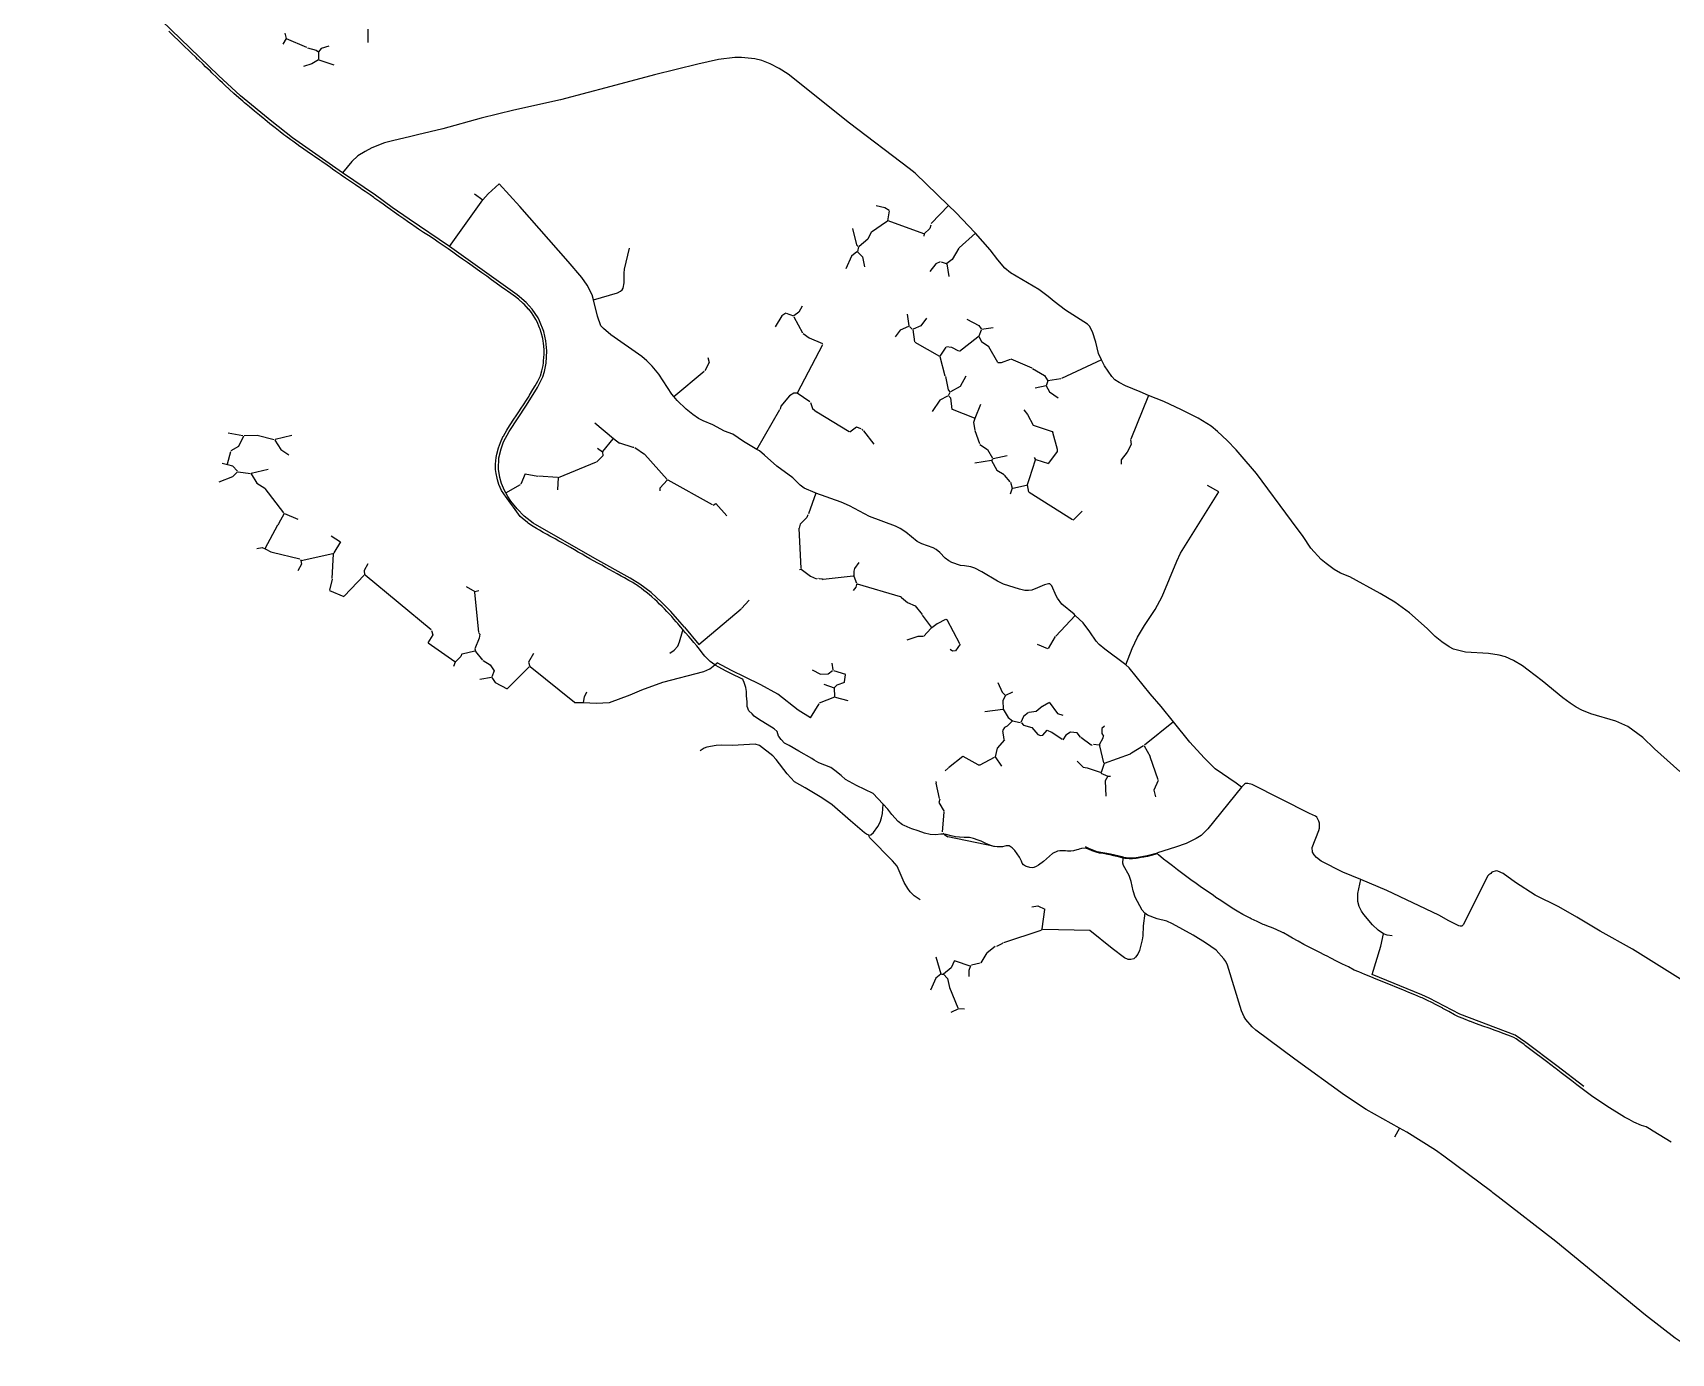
# Model space of a CAD drawing. Header units: metres. Extents: x 432891 to 477890, y 2556094 to 2581523.
# Drawn here: x 472401 to 475393, y 2570862 to 2573273 of the extents above; entities that cross this region are included whole.
import ezdxf

# ---------------------------------------------------------------- set-up
doc = ezdxf.new("R2010")
doc.units = ezdxf.units.M
doc.layers.add('W10_MAIN_PIPE', color=1, linetype='Continuous')
doc.layers.add('W10_PIPE_DN200', color=8, linetype='Continuous')

msp = doc.modelspace()

# ---------------------------------------------------------------- linework, layer by layer
at = {"layer": 'W10_MAIN_PIPE'}
for points in [[(472677, 2573249.6), (472670.4, 2573255.9), (472667.5, 2573258.8), (472658.8, 2573267.1), (472655.9, 2573269.9), (472649.7, 2573275.9)], [(472948.5, 2573024.1), (472944.6, 2573026.9), (472938.6, 2573031.2), (472928.7, 2573038), (472925.4, 2573040.3), (472915.5, 2573047.1), (472912.1, 2573049.4), (472902.3, 2573056.3), (472896.1, 2573060.6), (472886.3, 2573067.5), (472885.7, 2573067.9), (472876, 2573075), (472872.6, 2573077.4), (472863, 2573084.5), (472859.6, 2573087), (472853.1, 2573092), (472843.6, 2573099.5), (472834.2, 2573107), (472824.9, 2573114.6), (472821.8, 2573117.2), (472815.1, 2573122.6), (472805.9, 2573130.3), (472796.9, 2573137.7), (472787.7, 2573145.4), (472784.6, 2573148.1), (472777.3, 2573154.4), (472768.4, 2573162.5), (472760.5, 2573169.7), (472751.9, 2573177.7), (472747.5, 2573181.9), (472742.9, 2573186.3), (472737, 2573191.8), (472728.4, 2573200.1), (472725.4, 2573203), (472716.7, 2573211.3), (472712, 2573215.9), (472703.3, 2573224.2), (472702.2, 2573225.3), (472699.3, 2573228.1), (472690.6, 2573236.5), (472685.4, 2573241.5), (472679.1, 2573247.6), (472677, 2573249.6)], [(474093.4, 2571804.2), (474086.3, 2571804.5), (474078.3, 2571806.4), (474068.8, 2571808.9), (474066.1, 2571809.2), (474062.1, 2571809.7), (474059.2, 2571809.3), (474050.2, 2571808.4), (474040, 2571808.8), (474029.2, 2571811.4), (474017.8, 2571815.5), (474006.5, 2571819.6), (474003.6, 2571820.7), (473992.5, 2571825.2), (473989.2, 2571826.5), (473981.4, 2571832.9), (473970, 2571845.8), (473962.8, 2571855.5), (473935.9, 2571883.7), (473905.2, 2571898.7), (473885.3, 2571909.5), (473877.5, 2571916.9), (473865.5, 2571926.1), (473858.3, 2571931.4), (473847.3, 2571935.9), (473836.3, 2571939.7), (473828, 2571944.5), (473823.6, 2571947.6), (473799.8, 2571961.1), (473782.6, 2571971.3), (473773.8, 2571976), (473767.5, 2571982.7), (473763.6, 2571987.7), (473763.1, 2571988.5), (473760.3, 2571997), (473755.2, 2572001.9), (473726.4, 2572019.5), (473718.6, 2572024.8), (473714.6, 2572029.2), (473708.8, 2572035), (473705.4, 2572042.8), (473705.4, 2572051.1), (473704.7, 2572062.2), (473704.5, 2572070.4), (473703.2, 2572077.5), (473700.4, 2572086.3), (473698.6, 2572090.7), (473697.9, 2572092.4), (473695.9, 2572093.3), (473688.7, 2572096.8), (473684.1, 2572099), (473674.5, 2572103.8), (473666.3, 2572108.1), (473660.5, 2572111.2), (473652.9, 2572115.3), (473648.5, 2572117.9), (473646.6, 2572119), (473638, 2572125.1), (473633.9, 2572128.9), (473628.5, 2572134.8), (473623.6, 2572140.7), (473618.5, 2572147.2), (473613.5, 2572153.4), (473608.5, 2572159.5), (473603.5, 2572165.5), (473599.4, 2572170.4), (473593.2, 2572177.5), (473588.9, 2572182.4), (473587.5, 2572184.1), (473584.6, 2572187.4), (473580.7, 2572191.9), (473578.8, 2572194.1), (473576.1, 2572197.3), (473572, 2572202.2), (473567.8, 2572207.1), (473562.6, 2572212.9), (473559.2, 2572216.5), (473554.8, 2572221), (473550.3, 2572225.5), (473545.8, 2572229.8), (473541.1, 2572234.3), (473536.9, 2572238.1), (473531.6, 2572242.9), (473526.8, 2572247.1), (473521.4, 2572251.6), (473517.1, 2572254.9), (473512, 2572258.7), (473506.8, 2572262.3), (473503.3, 2572264.7), (473501.1, 2572266.2), (473496.7, 2572269.1), (473489.8, 2572273), (473481.6, 2572277.5), (473475.6, 2572280.9), (473468.5, 2572284.9), (473461.4, 2572288.9), (473454.9, 2572292.6), (473447.2, 2572296.7), (473440, 2572300.6), (473432.8, 2572304.4), (473425.2, 2572308.6), (473418.4, 2572312.5), (473411.3, 2572316.6), (473404.2, 2572320.7), (473397.2, 2572324.9), (473390.2, 2572329), (473383.2, 2572333.1), (473373.6, 2572338.5), (473369.2, 2572341), (473362, 2572344.8), (473354.8, 2572348.7), (473345.6, 2572353.7), (473340.4, 2572356.7), (473333.2, 2572360.8), (473326.2, 2572364.9), (473320.9, 2572368), (473311.9, 2572373.4), (473306, 2572377.3), (473304.4, 2572378.7), (473295.1, 2572386.5), (473291.4, 2572390), (473279.1, 2572406.8), (473271.6, 2572416.3), (473266, 2572424.6), (473265.7, 2572425.1), (473257, 2572437.2), (473252.3, 2572448.4), (473249.7, 2572456.7), (473249, 2572459.6), (473247.2, 2572468.1), (473246.4, 2572475.6), (473246.2, 2572482.6), (473246.4, 2572485.3), (473247.3, 2572497.5), (473248.4, 2572503.7), (473251.4, 2572514.9), (473255, 2572524.8), (473255.2, 2572525.2), (473256.5, 2572528), (473260.3, 2572536.2), (473260.6, 2572536.7), (473266.6, 2572547.3), (473271.8, 2572555.6), (473273, 2572557.3), (473279.7, 2572567.3), (473284, 2572573.7), (473290, 2572582.6), (473292, 2572585.7), (473298.5, 2572595.7), (473301.6, 2572600.6), (473307.3, 2572609.8), (473308.3, 2572611.4), (473314.5, 2572621.6), (473318.5, 2572628.1), (473323.6, 2572637.2), (473328, 2572646.7), (473330.8, 2572655.6), (473332.9, 2572665.5), (473333.6, 2572670.5), (473333.9, 2572674.2), (473334.9, 2572686), (473334.9, 2572691.9), (473334.7, 2572694.5), (473333.8, 2572706.2), (473333.2, 2572709.7), (473332.3, 2572714.7), (473329.4, 2572726), (473327.4, 2572732.1), (473326.6, 2572734.2), (473322.1, 2572745.1), (473319.7, 2572749.8), (473318.1, 2572752.3), (473311.7, 2572762.1), (473309.2, 2572765.2), (473306.7, 2572768.3), (473306.3, 2572768.7), (473298.3, 2572777.3), (473296.8, 2572778.6), (473287.9, 2572786.5), (473282.6, 2572790.7), (473274, 2572797), (473268.1, 2572801.2), (473266.2, 2572802.6), (473256.4, 2572809.5), (473247.6, 2572815.9), (473238.8, 2572822.2), (473230.1, 2572828.5), (473221.4, 2572834.8), (473212.5, 2572841.1), (473203.7, 2572847.3), (473194.8, 2572853.6), (473186, 2572859.8), (473178.1, 2572865.4), (473168.3, 2572872.3), (473159.4, 2572878.5), (473150.6, 2572884.7), (473141.7, 2572890.8), (473136.6, 2572894.3), (473133.8, 2572896.2), (473123.8, 2572902.8), (473114.8, 2572908.7), (473105.7, 2572914.7), (473096.7, 2572920.7), (473095.4, 2572921.6), (473085.4, 2572928.3), (473078.6, 2572933.1), (473069.8, 2572939.4), (473060.9, 2572945.8), (473054.6, 2572950.3), (473052.2, 2572952.1), (473051, 2572953), (473041.2, 2572960), (473034.7, 2572964.7), (473025.8, 2572970.8), (473023.8, 2572972.2), (473017, 2572977), (473008, 2572983.1), (473001.7, 2572987.5), (473000.1, 2572988.6), (472990.2, 2572995.3), (472981.2, 2573001.5), (472972.3, 2573007.6), (472964, 2573013.2), (472963.4, 2573013.7), (472954.4, 2573019.8), (472948.5, 2573024.1)], [(474311, 2571781.6), (474307.5, 2571780.7), (474301.8, 2571779), (474296.5, 2571778.8), (474290.9, 2571778.8), (474286.9, 2571778.9), (474282.1, 2571779.2), (474276.6, 2571779.4), (474272.1, 2571778.6), (474263.4, 2571774.1), (474246.6, 2571759.8), (474237.9, 2571753), (474233.5, 2571750.4), (474228.9, 2571748.8), (474226, 2571748.1), (474221.9, 2571748.5), (474215.9, 2571750.3), (474213.8, 2571750.9), (474210.3, 2571753.4), (474207.8, 2571756.6), (474206.8, 2571760), (474203, 2571767.3), (474194.2, 2571779.9), (474189.6, 2571784.8), (474186, 2571787.3), (474184.6, 2571788), (474182.1, 2571788.3), (474178.8, 2571788), (474175.9, 2571787.7), (474172.2, 2571786.5), (474164.5, 2571786.4), (474162.2, 2571786.5), (474156.4, 2571787.3), (474148.5, 2571789.5), (474141.2, 2571792.5), (474133, 2571796.6), (474127.4, 2571798.7), (474118.7, 2571801.8), (474111.4, 2571803.4), (474101.7, 2571803.8), (474093.4, 2571804.2)], [(475393, 2571246.9), (475371, 2571260.5), (475360.2, 2571267.2), (475353.7, 2571271.6), (475347.1, 2571275), (475339.1, 2571277.7), (475325.1, 2571283.7), (475316.2, 2571288.5), (475307.8, 2571293), (475275.4, 2571313), (475247.4, 2571331.7), (475230.4, 2571344.7), (475230.4, 2571344.7), (475220.9, 2571352), (475211.3, 2571359.2), (475201.8, 2571366.5), (475192.2, 2571373.8), (475182.7, 2571381), (475180.9, 2571382.4), (475173.1, 2571388.3), (475165.4, 2571394.2), (475155.8, 2571401.5), (475146.3, 2571408.7), (475136.7, 2571416), (475127.1, 2571423.3), (475124.4, 2571425.3), (475114.7, 2571432.2), (475109.9, 2571435.6), (475105.7, 2571438.1), (475099.4, 2571440.9), (475088.2, 2571444.9), (475077, 2571449), (475071.6, 2571450.9), (475060.4, 2571455), (475049.1, 2571459.2), (475037.8, 2571463.3), (475026.5, 2571467.4), (475025.8, 2571467.7), (475014.6, 2571472.2), (475013.3, 2571472.7), (475004.9, 2571476.1), (475001.2, 2571477.8), (474997.4, 2571479.6), (474986.8, 2571485.5), (474976.3, 2571491.3), (474975.9, 2571491.5), (474965.3, 2571497), (474954.7, 2571502.5), (474949.1, 2571505.4), (474938.3, 2571510.4), (474935.9, 2571511.5), (474925.1, 2571516.1), (474914, 2571520.6), (474902.9, 2571525.1), (474891.8, 2571529.7), (474880.6, 2571534.2), (474869.5, 2571538.7), (474865.3, 2571540.4), (474854.2, 2571545), (474844.8, 2571548.9), (474833.7, 2571553.5), (474822.6, 2571558.1), (474814.4, 2571561.5), (474803.5, 2571567), (474792.8, 2571572.4), (474782.1, 2571577.8), (474771.4, 2571583.2), (474764.9, 2571586.5), (474760.7, 2571588.6), (474749.9, 2571594), (474739.2, 2571599.4), (474728.5, 2571604.8), (474722.4, 2571607.9), (474711.8, 2571613.9), (474701.4, 2571619.8), (474695.3, 2571623.2), (474684.9, 2571629.1), (474684.5, 2571629.4), (474680.7, 2571631.2), (474666.3, 2571637.7), (474661.4, 2571639.5), (474657.5, 2571641.1), (474650.3, 2571644), (474648.2, 2571644.9), (474637.2, 2571649.9), (474626.3, 2571655), (474624.2, 2571655.9), (474613.5, 2571661.5), (474610.8, 2571662.8), (474600.4, 2571668.9), (474594.4, 2571672.4), (474584.3, 2571679.1), (474577.7, 2571683.6), (474567.6, 2571690), (474561.7, 2571693.8), (474556.9, 2571698.1), (474547.9, 2571703.8), (474545.4, 2571705.5), (474535.6, 2571712.4), (474525.8, 2571719.4), (474516, 2571726.4), (474510.8, 2571730), (474501.2, 2571737.3), (474491.7, 2571744.5), (474482.1, 2571751.7), (474472.5, 2571759), (474465.8, 2571764.1), (474456.8, 2571772.1), (474454.8, 2571773.9), (474449.8, 2571772.5), (474443.2, 2571770.7), (474436.6, 2571769.1), (474429.9, 2571767.6), (474425.1, 2571766.7), (474419.6, 2571765.8), (474416.3, 2571765.2), (474409.3, 2571764.6), (474403.2, 2571764.6), (474395.1, 2571765.4), (474392.3, 2571765.9), (474388.2, 2571766.7), (474383.4, 2571767.9), (474375, 2571770.1), (474368.6, 2571771.8), (474364.2, 2571772.7), (474355.7, 2571774), (474348.9, 2571775), (474344.6, 2571776), (474335.4, 2571779.1), (474329, 2571782), (474326.9, 2571783.1), (474323, 2571783.9), (474316, 2571783.4), (474311.9, 2571781.9), (474311, 2571781.6)]]:
    msp.add_lwpolyline(points, dxfattribs=at)
at = {"layer": 'W10_PIPE_DN200'}
for points in [[(472966.9, 2573017.4), (472875.6, 2573081.4), (472837.4, 2573110.9), (472780.6, 2573158.1), (472740.5, 2573195.4), (472636.1, 2573295.7), (472567, 2573363.1), (472401.1, 2573522)], [(472677, 2573249.6), (472670.4, 2573255.9), (472667.5, 2573258.8), (472658.8, 2573267.1), (472655.9, 2573269.9), (472649.7, 2573275.9)], [(472863.7, 2573262.7), (472857.7, 2573252.7)], [(472861.7, 2573272.7), (472863.7, 2573262.7)], [(472901.8, 2573246.2), (472864.6, 2573262.3)], [(473012.7, 2573279.7), (473012.7, 2573255.7)], [(472948.5, 2573024.1), (472944.6, 2573026.9), (472938.6, 2573031.2), (472928.7, 2573038), (472925.4, 2573040.3), (472915.5, 2573047.1), (472912.1, 2573049.4), (472902.3, 2573056.3), (472896.1, 2573060.6), (472886.3, 2573067.5), (472885.7, 2573067.9), (472876, 2573075), (472872.6, 2573077.4), (472863, 2573084.5), (472859.6, 2573087), (472853.1, 2573092), (472843.6, 2573099.5), (472834.2, 2573107), (472824.9, 2573114.6), (472821.8, 2573117.2), (472815.1, 2573122.6), (472805.9, 2573130.3), (472796.9, 2573137.7), (472787.7, 2573145.4), (472784.6, 2573148.1), (472777.3, 2573154.4), (472768.4, 2573162.5), (472760.5, 2573169.7), (472751.9, 2573177.7), (472747.5, 2573181.9), (472742.9, 2573186.3), (472737, 2573191.8), (472728.4, 2573200.1), (472725.4, 2573203), (472716.7, 2573211.3), (472712, 2573215.9), (472703.3, 2573224.2), (472702.2, 2573225.3), (472699.3, 2573228.1), (472690.6, 2573236.5), (472685.4, 2573241.5), (472679.1, 2573247.6), (472677, 2573249.6)], [(472922.7, 2573223.7), (472910.7, 2573216.7), (472895.7, 2573211.7)], [(472902.7, 2573245.7), (472918.7, 2573241.7), (472922.7, 2573238.7)], [(472941.7, 2573248.7), (472927.7, 2573244.7), (472922.7, 2573238.7)], [(472922.7, 2573238.7), (472922.7, 2573224.7)], [(472923.7, 2573223.7), (472950.7, 2573214.7)], [(474073.6, 2572957.7), (474012.2, 2573016.8), (474001.3, 2573025.3), (473892.4, 2573108.4), (473780.3, 2573197.5), (473763.9, 2573207.8), (473747.5, 2573216.6), (473732.4, 2573222.3), (473719.9, 2573225.5), (473695.3, 2573227.8), (473683.4, 2573227.9), (473653.5, 2573224.4), (473615.7, 2573215.6), (473536.5, 2573196.4), (473447.8, 2573172.6), (473415.3, 2573164), (473364.9, 2573150.5), (473279.6, 2573131.8), (473220.2, 2573117), (473149.9, 2573097.6), (473103.7, 2573086.6), (473091.7, 2573084), (473058.2, 2573076.1), (473043.7, 2573071.9), (473020.5, 2573063), (473007.8, 2573056.6), (472994.7, 2573048.5), (472983.5, 2573038.2), (472966.9, 2573017.4)], [(473588.7, 2572182.6), (473587.5, 2572184.1), (473584.6, 2572187.4), (473580.7, 2572191.9), (473578.8, 2572194.1), (473576.1, 2572197.3), (473572, 2572202.2), (473567.8, 2572207.1), (473562.6, 2572212.9), (473559.2, 2572216.5), (473554.8, 2572221), (473550.3, 2572225.5), (473545.8, 2572229.8), (473541.1, 2572234.3), (473536.9, 2572238.1), (473531.6, 2572242.9), (473526.8, 2572247.1), (473521.4, 2572251.6), (473517.1, 2572254.9), (473512, 2572258.7), (473506.8, 2572262.3), (473503.3, 2572264.7), (473501.1, 2572266.2), (473496.7, 2572269.1), (473489.8, 2572273), (473481.6, 2572277.5), (473475.6, 2572280.9), (473468.5, 2572284.9), (473461.4, 2572288.9), (473454.9, 2572292.6), (473447.2, 2572296.7), (473440, 2572300.6), (473432.8, 2572304.4), (473425.2, 2572308.6), (473418.4, 2572312.5), (473411.3, 2572316.6), (473404.2, 2572320.7), (473397.2, 2572324.9), (473390.2, 2572329), (473383.2, 2572333.1), (473373.6, 2572338.5), (473369.2, 2572341), (473362, 2572344.8), (473354.8, 2572348.7), (473345.6, 2572353.7), (473340.4, 2572356.7), (473333.2, 2572360.8), (473326.2, 2572364.9), (473320.9, 2572368), (473311.9, 2572373.4), (473306, 2572377.3), (473304.4, 2572378.7), (473295.1, 2572386.5), (473291.4, 2572390), (473279.1, 2572406.8), (473271.6, 2572416.3), (473266, 2572424.6), (473265.7, 2572425.1), (473257, 2572437.2), (473252.3, 2572448.4), (473249.7, 2572456.7), (473249, 2572459.6), (473247.2, 2572468.1), (473246.4, 2572475.6), (473246.2, 2572482.6), (473246.4, 2572485.3), (473247.3, 2572497.5), (473248.4, 2572503.7), (473251.4, 2572514.9), (473255, 2572524.8), (473255.2, 2572525.2), (473256.5, 2572528), (473260.3, 2572536.2), (473260.6, 2572536.7), (473266.6, 2572547.3), (473271.8, 2572555.6), (473273, 2572557.3), (473279.7, 2572567.3), (473284, 2572573.7), (473290, 2572582.6), (473292, 2572585.7), (473298.5, 2572595.7), (473301.6, 2572600.6), (473307.3, 2572609.8), (473308.3, 2572611.4), (473314.5, 2572621.6), (473318.5, 2572628.1), (473323.6, 2572637.2), (473328, 2572646.7), (473330.8, 2572655.6), (473332.9, 2572665.5), (473333.6, 2572670.5), (473333.9, 2572674.2), (473334.9, 2572686), (473334.9, 2572691.9), (473334.7, 2572694.5), (473333.8, 2572706.2), (473333.2, 2572709.7), (473332.3, 2572714.7), (473329.4, 2572726), (473327.4, 2572732.1), (473326.6, 2572734.2), (473322.1, 2572745.1), (473319.7, 2572749.8), (473318.1, 2572752.3), (473311.7, 2572762.1), (473309.2, 2572765.2), (473306.7, 2572768.3), (473306.3, 2572768.7), (473298.3, 2572777.3), (473296.8, 2572778.6), (473287.9, 2572786.5), (473282.6, 2572790.7), (473274, 2572797), (473268.1, 2572801.2), (473266.2, 2572802.6), (473256.4, 2572809.5), (473247.6, 2572815.9), (473238.8, 2572822.2), (473230.1, 2572828.5), (473221.4, 2572834.8), (473212.5, 2572841.1), (473203.7, 2572847.3), (473194.8, 2572853.6), (473186, 2572859.8), (473178.1, 2572865.4), (473168.3, 2572872.3), (473159.4, 2572878.5), (473150.6, 2572884.7), (473141.7, 2572890.8), (473136.6, 2572894.3), (473133.8, 2572896.2), (473123.8, 2572902.8), (473114.8, 2572908.7), (473105.7, 2572914.7), (473096.7, 2572920.7), (473095.4, 2572921.6), (473085.4, 2572928.3), (473078.6, 2572933.1), (473069.8, 2572939.4), (473060.9, 2572945.8), (473054.6, 2572950.3), (473052.2, 2572952.1), (473051, 2572953), (473041.2, 2572960), (473034.7, 2572964.7), (473025.8, 2572970.8), (473023.8, 2572972.2), (473017, 2572977), (473008, 2572983.1), (473001.7, 2572987.5), (473000.1, 2572988.6), (472990.2, 2572995.3), (472981.2, 2573001.5), (472972.3, 2573007.6), (472964, 2573013.2), (472963.4, 2573013.7), (472954.4, 2573019.8), (472948.5, 2573024.1)], [(473026.7, 2572976.4), (472966.9, 2573017.4)], [(473223, 2572968.3), (473232.5, 2572979), (473252.7, 2572997.2)], [(473425.2, 2572785.2), (473422.7, 2572794.8), (473413.6, 2572812.4), (473403.5, 2572826.4), (473378.9, 2572855.5), (473290.4, 2572955.7), (473252.7, 2572997.2)], [(473057.6, 2572954.4), (473026.7, 2572976.4)], [(473162.3, 2572882.6), (473088.2, 2572932.5), (473057.6, 2572954.4)], [(473162.3, 2572882.6), (473223, 2572968.3)], [(473207.6, 2572978.8), (473223, 2572968.3)], [(473941.1, 2572958), (473957.1, 2572954), (473965.1, 2572949)], [(474073.6, 2572957.7), (474041.8, 2572924.7)], [(474122.8, 2572907), (474122, 2572908), (474086.7, 2572945.2), (474073.6, 2572957.7)], [(473932.9, 2572909.6), (473960.2, 2572928.4)], [(473960.2, 2572928.4), (473962.1, 2572930)], [(473965.1, 2572948), (473962.1, 2572930)], [(474028.1, 2572906.3), (473963, 2572929.6)], [(473898.1, 2572916), (473905.1, 2572886), (473908.1, 2572883)], [(473932.1, 2572909), (473926.1, 2572896), (473910.1, 2572883)], [(474029.1, 2572906), (474028.1, 2572902)], [(474041.1, 2572922), (474039.1, 2572916), (474029.1, 2572906)], [(474122.8, 2572907), (474092.8, 2572880.6)], [(474353, 2572676), (474347.5, 2572687.6), (474342.6, 2572708.4), (474336.1, 2572727.2), (474330.7, 2572737.2), (474327.2, 2572740.8), (474287.2, 2572766.5), (474266.3, 2572782.3), (474255.5, 2572791.7), (474238, 2572804.3), (474186.5, 2572834.7), (474176.1, 2572843.3), (474163.2, 2572858.4), (474149.2, 2572877), (474122.8, 2572907)], [(473264.7, 2572433.2), (473262.5, 2572437.1), (473257, 2572450.2), (473253.9, 2572460.7), (473251.4, 2572476), (473252.3, 2572496.9), (473256.2, 2572513.4), (473261, 2572525.9), (473270.9, 2572544.7), (473302.7, 2572593), (473322.8, 2572625.6), (473332.6, 2572644.9), (473335.6, 2572654.3), (473338.6, 2572669.9), (473339.9, 2572692.1), (473338.1, 2572710.6), (473334.2, 2572727.4), (473326.7, 2572747.2), (473324, 2572752.3), (473313.1, 2572768.3), (473301.8, 2572780.8), (473285.6, 2572794.6), (473162.3, 2572882.6)], [(473425.2, 2572785.2), (473468.8, 2572798.4), (473474.3, 2572801), (473477.5, 2572803.9), (473479.1, 2572806.8), (473480.8, 2572816.8), (473481, 2572834.3), (473481.8, 2572841.5), (473490.9, 2572879.6)], [(473906.1, 2572873), (473896.1, 2572865), (473886.1, 2572842)], [(473909.1, 2572882), (473907.1, 2572874)], [(473907.1, 2572873), (473916.1, 2572864), (473920.1, 2572846)], [(474092.1, 2572880), (474080.1, 2572859), (474070.1, 2572852)], [(474058.1, 2572855), (474050.1, 2572851), (474039.1, 2572837)], [(474060.1, 2572855), (474069.1, 2572852)], [(474070.1, 2572851), (474074.1, 2572828)], [(473571.5, 2572609), (473568.3, 2572612.9), (473544.3, 2572649.6), (473532.2, 2572664.3), (473522.7, 2572673.9), (473513.2, 2572681.7), (473456.8, 2572721.5), (473443.3, 2572732.9), (473438.7, 2572737.8), (473432.1, 2572755.5), (473425.2, 2572785.2)], [(473806.1, 2572774), (473800.1, 2572763), (473791.1, 2572756)], [(473776.1, 2572761), (473769.1, 2572756), (473757.1, 2572736)], [(473777.1, 2572761), (473790.1, 2572756)], [(473807.6, 2572724.8), (473791.5, 2572754.1)], [(473998.1, 2572759), (474001.1, 2572738)], [(474033.1, 2572752), (474023.1, 2572738), (474009.1, 2572732)], [(474106.7, 2572750.3), (474128.7, 2572738.3), (474132.7, 2572732.3)], [(473808.1, 2572724), (473819.1, 2572716), (473843.1, 2572706)], [(474000.1, 2572737), (473985.1, 2572730), (473976.1, 2572718)], [(474002.1, 2572737), (474007.1, 2572732)], [(474008.1, 2572731), (474011.1, 2572709)], [(474093.5, 2572691.9), (474127, 2572717.6)], [(474128.7, 2572718.3), (474127, 2572717.6)], [(474132.7, 2572730.3), (474128.7, 2572719.3)], [(474128.7, 2572718.3), (474133.7, 2572709.3), (474146.7, 2572700.3)], [(474154.7, 2572734.3), (474133.7, 2572731.3)], [(473797.6, 2572615.8), (473843.6, 2572704.1)], [(474011.9, 2572708.4), (474056.9, 2572682.7)], [(474068.7, 2572699.3), (474057.7, 2572682.3)], [(474069.7, 2572700.3), (474078.7, 2572699.3), (474091.7, 2572692.3)], [(474163.3, 2572671.1), (474147.2, 2572699.4)], [(473571.5, 2572609), (473627.3, 2572655.3)], [(473634.1, 2572680), (473636.1, 2572671), (473628.1, 2572656)], [(474067.5, 2572646.2), (474058.1, 2572681.3)], [(474185.7, 2572676.3), (474169.7, 2572670.3), (474163.7, 2572670.3)], [(474225.8, 2572660.7), (474187.7, 2572676.9)], [(474226.7, 2572660.3), (474248.7, 2572647.3), (474254.7, 2572637.3)], [(474353, 2572676), (474279.6, 2572641.7)], [(474438.6, 2572611), (474423.2, 2572617.3), (474396.6, 2572628.5), (474384.7, 2572634.6), (474377, 2572639.3), (474371.5, 2572645.5), (474358.1, 2572665), (474353, 2572676)], [(474067.7, 2572645.3), (474072.7, 2572621.3), (474075.7, 2572617.3)], [(474104.7, 2572646.3), (474094.7, 2572627.3), (474076.7, 2572617.3)], [(474251.7, 2572628.3), (474231.7, 2572624.3)], [(474254.7, 2572637.3), (474251.7, 2572628.3)], [(474251.7, 2572628.3), (474257.7, 2572617.3), (474273.7, 2572606.3)], [(474278.7, 2572641.3), (474254.7, 2572637.3)], [(473723.1, 2572512.4), (473698.8, 2572526.6), (473679.3, 2572540.1), (473664.4, 2572545.8), (473643.1, 2572556.9), (473625.2, 2572564.6), (473616.9, 2572569), (473606.5, 2572576), (473594.3, 2572585.8), (473577.6, 2572601.7), (473571.5, 2572609)], [(473797.1, 2572615), (473791.1, 2572615), (473783.1, 2572610), (473767.1, 2572591), (473766.1, 2572586)], [(473820.1, 2572599), (473797.1, 2572615)], [(473821.1, 2572598), (473825.1, 2572587), (473832.1, 2572581)], [(474071.7, 2572609.3), (474057.7, 2572602.3), (474043.7, 2572581.3)], [(474075.7, 2572616.3), (474072.7, 2572610.3)], [(474073.7, 2572609.3), (474076.7, 2572606.3), (474079.7, 2572585.3)], [(474131.7, 2572594.3), (474121.7, 2572568.8)], [(474438.6, 2572611), (474406.1, 2572531.2)], [(474606, 2572502.8), (474598.7, 2572511.4), (474582, 2572528.3), (474564.4, 2572545), (474552.7, 2572554.7), (474529.4, 2572569.1), (474499, 2572584.6), (474466.5, 2572599.6), (474438.6, 2572611)], [(473723.1, 2572512.4), (473765.6, 2572585.1)], [(473892.2, 2572544.5), (473832.9, 2572580.5)], [(474120.8, 2572569.1), (474080.7, 2572584.9)], [(474121.7, 2572568.8), (474118.7, 2572561.3), (474121.7, 2572547.3)], [(474210.7, 2572584.3), (474217.7, 2572576.3), (474227.7, 2572556.3), (474262.7, 2572545.3)], [(472758, 2572542.4), (472785, 2572537.4)], [(472786, 2572536.4), (472777, 2572517.4), (472763, 2572509.4)], [(472787, 2572537.4), (472811, 2572538.4), (472842, 2572530.4)], [(472874, 2572537.4), (472844, 2572530.4)], [(473427.4, 2572560.7), (473461.7, 2572532.4)], [(473914.1, 2572550), (473905.1, 2572553), (473893.1, 2572544)], [(473917.4, 2572546.7), (473914.8, 2572549.2)], [(473918.1, 2572546), (473937.1, 2572522)], [(474130.4, 2572522.2), (474122.1, 2572546.3)], [(474262.7, 2572545.3), (474264, 2572543.3)], [(474272.5, 2572512.2), (474264, 2572543.3)], [(472756.8, 2572485.9), (472762.7, 2572508.5)], [(472843, 2572529.4), (472854, 2572512.4), (472869, 2572502.4)], [(473441.4, 2572507.7), (473442.4, 2572500.7), (473431.4, 2572489.7)], [(473432.4, 2572514.7), (473441.4, 2572507.7)], [(473442, 2572508.5), (473461.1, 2572531.7)], [(473461.7, 2572532.4), (473472.4, 2572523.7)], [(473497.4, 2572516), (473473.4, 2572523.4)], [(473498.6, 2572515.8), (473497.4, 2572516)], [(473500.4, 2572515.7), (473518.4, 2572503.7)], [(473831.1, 2572432.4), (473829.7, 2572432.9), (473809.7, 2572441.8), (473802.4, 2572447), (473789.3, 2572460.4), (473759.6, 2572481.8), (473737.6, 2572502), (473727.9, 2572509.6), (473723.1, 2572512.4)], [(474130.7, 2572521.3), (474144.7, 2572512.3), (474153.7, 2572496.3)], [(474256.3, 2572487.1), (474272.2, 2572508.4)], [(474272.2, 2572508.4), (474272.5, 2572512.2)], [(474405.7, 2572530.3), (474406.7, 2572521.3), (474399.7, 2572507.3), (474388.7, 2572493.3), (474388.7, 2572485.3)], [(472747, 2572487.4), (472756.5, 2572484.9)], [(472756.5, 2572484.9), (472766, 2572482.4), (472775, 2572472.4)], [(472831, 2572475.4), (472800, 2572468.4)], [(473361.3, 2572461), (473430.5, 2572489.3)], [(473559.7, 2572457.4), (473519, 2572502.9)], [(474151.7, 2572492.3), (474121.7, 2572487.3)], [(474153.7, 2572494.3), (474151.7, 2572492.3)], [(474151.7, 2572492.3), (474161.7, 2572474.3), (474174.7, 2572466.3)], [(474180.7, 2572500.3), (474154.7, 2572495.3)], [(474221.1, 2572459.2), (474232.4, 2572493)], [(474229.7, 2572497.3), (474231.7, 2572494.3), (474232.7, 2572494)], [(474232.7, 2572494), (474255.7, 2572486.3)], [(474888.5, 2572233.5), (474861.8, 2572249.4), (474806.4, 2572279.7), (474789, 2572286), (474777.4, 2572292.8), (474763.1, 2572303.8), (474753.7, 2572311.2), (474735, 2572332), (474720.9, 2572353.4), (474699.9, 2572382.1), (474635.8, 2572468.1), (474606, 2572502.8)], [(472775, 2572471.4), (472766, 2572462.4), (472741, 2572452.4)], [(472776, 2572471.4), (472799, 2572468.4)], [(472800, 2572467.4), (472810, 2572450.4), (472825, 2572441.4)], [(473264.7, 2572433.2), (473291.5, 2572448.2)], [(473300.4, 2572467.7), (473292.4, 2572448.7)], [(473300.4, 2572467.7), (473323.4, 2572463.7)], [(473359.4, 2572460.7), (473324.4, 2572463.6)], [(473360.4, 2572460.7), (473359.4, 2572438.7)], [(473560.4, 2572456.7), (473546.4, 2572441.7), (473546.4, 2572436.7)], [(473642.5, 2572411.2), (473561.3, 2572456.2)], [(474186.1, 2572453), (474175.4, 2572465.5)], [(474186.7, 2572452.3), (474189.7, 2572441.3)], [(474190.7, 2572441.5), (474215.8, 2572447)], [(474220.7, 2572458.3), (474216.7, 2572447.3)], [(474216.7, 2572447.3), (474219.7, 2572434.3)], [(474566.9, 2572434.9), (474546.2, 2572446.4)], [(472859.3, 2572396.2), (472825.6, 2572440.6)], [(473591.2, 2572187.4), (473582.6, 2572197.4), (473566.3, 2572216.2), (473549.3, 2572233.5), (473530.1, 2572250.9), (473509.6, 2572266.4), (473492.3, 2572277.4), (473427.6, 2572313), (473314.6, 2572377.6), (473298.4, 2572390.2), (473285.7, 2572403.7), (473274.1, 2572418), (473268.6, 2572426.2), (473264.7, 2572433.2)], [(473831.1, 2572432.4), (473817.7, 2572394.6)], [(474304.7, 2572209.2), (474302.6, 2572211.1), (474280.4, 2572229.5), (474272.4, 2572240.4), (474269.8, 2572244.6), (474261.8, 2572263.4), (474258.4, 2572266.8), (474256.2, 2572267), (474248.7, 2572264.8), (474235.7, 2572259.2), (474225.6, 2572255.5), (474219.6, 2572254.4), (474212.8, 2572254.8), (474202.7, 2572256.9), (474173.9, 2572266.4), (474162.5, 2572271.5), (474134.2, 2572288.5), (474121.2, 2572295.1), (474114.4, 2572297.7), (474102.5, 2572299.6), (474095.1, 2572300.3), (474079.2, 2572305.6), (474073.9, 2572308.7), (474067.5, 2572313.9), (474057.2, 2572324.3), (474050.7, 2572329.4), (474045.3, 2572332.3), (474024.7, 2572339.8), (474016.3, 2572343.9), (473995.4, 2572360.9), (473985.3, 2572367.6), (473976.8, 2572371.9), (473929.2, 2572389.7), (473892.7, 2572409), (473877.5, 2572415.9), (473831.1, 2572432.4)], [(474189.7, 2572441.3), (474185.7, 2572430.3)], [(474299.9, 2572383.8), (474220.6, 2572433.7)], [(474397.1, 2572118.7), (474409, 2572148.7), (474418.7, 2572169.2), (474431.5, 2572190.6), (474451, 2572219.7), (474463.6, 2572243.4), (474490.2, 2572308.1), (474496.8, 2572322.5), (474566.9, 2572434.9)], [(472860, 2572395.4), (472850, 2572376.4)], [(472860.9, 2572395.1), (472885, 2572384.8)], [(473643.4, 2572410.7), (473648.4, 2572413.7), (473668.4, 2572390.7)], [(473816.4, 2572392.7), (473814.4, 2572387.7), (473802.4, 2572375.7), (473801.4, 2572370.7)], [(474317.7, 2572399.3), (474300.7, 2572383.3)], [(472825.7, 2572331.5), (472848.5, 2572374.5)], [(472850, 2572376.4), (472848.5, 2572374.5)], [(472946, 2572354.4), (472963, 2572343.4)], [(473801.4, 2572370.7), (473800.5, 2572368.7)], [(473804.4, 2572294.7), (473800.5, 2572368.7)], [(472810, 2572331.4), (472820, 2572333.4), (472825.2, 2572330.6)], [(472825.2, 2572330.6), (472837, 2572324.4)], [(472889, 2572311.7), (472838, 2572324.2)], [(472963, 2572343.4), (472951, 2572323.4)], [(472890.5, 2572309.2), (472892, 2572302.4), (472885, 2572290.4)], [(472890, 2572311.4), (472890.5, 2572309.2)], [(472891.4, 2572309.4), (472949, 2572322.2)], [(472948, 2572276.4), (472950, 2572321.4)], [(472950, 2572321.4), (472951, 2572323.4)], [(473013, 2572303.4), (473006, 2572291.4), (473007, 2572283.4)], [(473909.4, 2572305.7), (473901.4, 2572294.7), (473900.4, 2572289.7), (473900.4, 2572280.7)], [(472948, 2572275.4), (472943, 2572255.4)], [(472969.7, 2572244.1), (473006.3, 2572282.7)], [(473128.8, 2572182.5), (473007.8, 2572282.8)], [(473801.4, 2572292.7), (473804.4, 2572293.7)], [(473804.4, 2572293.7), (473821.4, 2572280.7), (473832.4, 2572275.7)], [(473835.4, 2572276.7), (473834.4, 2572275.7)], [(473837.4, 2572276.7), (473842.4, 2572275.7)], [(473842.4, 2572275.7), (473844.4, 2572274.8)], [(473899.4, 2572280.6), (473844.4, 2572274.8)], [(473905.4, 2572265.7), (473904.4, 2572260.7), (473899.4, 2572254.7)], [(473900.4, 2572280.7), (473905.4, 2572267.7)], [(473905.4, 2572265.7), (473907.4, 2572266.4)], [(473985.4, 2572243), (473907.4, 2572266.4)], [(472943, 2572254.4), (472969, 2572243.4)], [(473192.5, 2572261.8), (473208.5, 2572252.8)], [(473208.5, 2572252.8), (473215.5, 2572254.8)], [(473215.4, 2572177.8), (473208.6, 2572251.8)], [(473709.4, 2572236.7), (473695.4, 2572221.7)], [(473987.4, 2572241.7), (473985.4, 2572243)], [(473987.4, 2572241.7), (473998.4, 2572232.7), (474012.4, 2572226.7), (474025.4, 2572210.7)], [(473617.5, 2572156.1), (473694.6, 2572221)], [(474042.2, 2572187.5), (474025.9, 2572209.8)], [(474304.7, 2572209.2), (474269.1, 2572171.4)], [(474397.1, 2572118.7), (474358.8, 2572147.6), (474348.5, 2572156.2), (474342.7, 2572162.2), (474331.7, 2572179), (474319.1, 2572195.6), (474304.7, 2572209.2)], [(475408.6, 2571924.3), (475362.4, 2571965.6), (475341, 2571986.1), (475313.8, 2572006.4), (475291.8, 2572015.8), (475246.2, 2572029.3), (475229.8, 2572036.2), (475219.4, 2572041.7), (475208.4, 2572048.6), (475195.1, 2572058.3), (475157.6, 2572089.4), (475132.1, 2572109.4), (475121.4, 2572117), (475105.2, 2572127), (475090.7, 2572133.4), (475078.7, 2572136.8), (475059.5, 2572139.4), (475017.2, 2572141.9), (474995.6, 2572147.6), (474987.3, 2572151.6), (474974.1, 2572160.7), (474962.2, 2572170.9), (474947.6, 2572185.1), (474915.2, 2572214.1), (474888.5, 2572233.5)], [(473129.5, 2572181.8), (473131.5, 2572173.8), (473122.5, 2572158.8)], [(473215.5, 2572176.8), (473217.5, 2572174.8), (473216.5, 2572167.8), (473208.5, 2572147.8), (473209.5, 2572143.8)], [(473564.2, 2572140.4), (473572.4, 2572145.4), (473578.9, 2572153.1), (473582.3, 2572160.8), (473587.3, 2572179.9), (473588.7, 2572182.6)], [(473646.8, 2572118.9), (473646.6, 2572119), (473638, 2572125.1), (473633.9, 2572128.9), (473628.5, 2572134.8), (473623.6, 2572140.7), (473618.5, 2572147.2), (473613.5, 2572153.4), (473608.5, 2572159.5), (473603.5, 2572165.5), (473599.4, 2572170.4), (473593.2, 2572177.5), (473588.9, 2572182.4), (473588.7, 2572182.6)], [(473591.2, 2572187.4), (473617.5, 2572156.1)], [(474042.8, 2572186.7), (474041.4, 2572185.7), (474027.4, 2572170.7)], [(474052.4, 2572193.7), (474042.8, 2572186.7)], [(474053.3, 2572194.2), (474068.5, 2572202.2)], [(474068.5, 2572202.2), (474070.9, 2572200.8)], [(474093.9, 2572157.5), (474070.9, 2572200.8)], [(473171.7, 2572124.3), (473123.3, 2572158.2)], [(473185.5, 2572139), (473208.3, 2572144.7)], [(474026.4, 2572170.7), (474017.4, 2572170.7), (473997.4, 2572163.7)], [(474094.4, 2572156.7), (474086.4, 2572144.7), (474080.4, 2572143.7), (474076.4, 2572146.7)], [(474235.4, 2572156.7), (474254.4, 2572148.7)], [(474268.4, 2572170.7), (474255.4, 2572148.7)], [(473172.5, 2572123.8), (473169.5, 2572115.8)], [(473184.5, 2572138.8), (473182.5, 2572133.8), (473172.5, 2572123.8)], [(473222.9, 2572127.6), (473210.2, 2572143)], [(473223.5, 2572126.8), (473236.5, 2572118.8), (473243.5, 2572107.8)], [(473268.2, 2572075.5), (473307.8, 2572115.1)], [(473315.5, 2572139.8), (473306.5, 2572123.8), (473308.5, 2572115.8)], [(473390.4, 2572050), (473309.3, 2572115.2)], [(473406.7, 2572050.2), (473430.1, 2572049.1), (473454, 2572050), (473492.2, 2572064.3), (473513.1, 2572073), (473551.5, 2572086.9), (473626.4, 2572106.7), (473637.5, 2572111.8), (473646.8, 2572118.9)], [(473646.8, 2572118.9), (473651.1, 2572122.2)], [(473954.2, 2571864.5), (473935.9, 2571883.7), (473905.2, 2571898.7), (473885.3, 2571909.5), (473877.5, 2571916.9), (473865.5, 2571926.1), (473858.3, 2571931.4), (473847.3, 2571935.9), (473836.3, 2571939.7), (473828, 2571944.5), (473823.6, 2571947.6), (473799.8, 2571961.1), (473782.6, 2571971.3), (473773.8, 2571976), (473767.5, 2571982.7), (473763.6, 2571987.7), (473763.1, 2571988.5), (473760.3, 2571997), (473755.2, 2572001.9), (473726.4, 2572019.5), (473718.6, 2572024.8), (473714.6, 2572029.2), (473708.8, 2572035), (473705.4, 2572042.8), (473705.4, 2572051.1), (473704.7, 2572062.2), (473704.5, 2572070.4), (473703.2, 2572077.5), (473700.4, 2572086.3), (473698.6, 2572090.7), (473697.9, 2572092.4), (473695.9, 2572093.3), (473688.7, 2572096.8), (473684.1, 2572099), (473674.5, 2572103.8), (473666.3, 2572108.1), (473660.5, 2572111.2), (473652.9, 2572115.3), (473648.5, 2572117.9), (473646.8, 2572118.9)], [(473821.3, 2572022.3), (473799.1, 2572035.9), (473761.6, 2572065), (473730.5, 2572082.2), (473701.8, 2572096.1), (473676.8, 2572108.3), (473651.1, 2572122.2)], [(473860.4, 2572121.7), (473862.4, 2572109.7)], [(474484, 2572015), (474461.6, 2572042.8), (474441.6, 2572065.8), (474403.2, 2572113.1), (474397.1, 2572118.7)], [(473238.5, 2572095.8), (473217.5, 2572091.8)], [(473243.5, 2572107.8), (473239.5, 2572096.8)], [(473239.5, 2572095.8), (473245.5, 2572086.8), (473267.5, 2572074.8)], [(473824.4, 2572109.7), (473839.4, 2572101.7), (473853.4, 2572102.7), (473861.4, 2572108.7)], [(473863.4, 2572108.7), (473885.4, 2572101.7)], [(473883.4, 2572086.7), (473869.4, 2572081.7), (473864.4, 2572076.7)], [(473883.5, 2572087.7), (473885.3, 2572100.7)], [(474163.4, 2572086.7), (474171.4, 2572068.7), (474177.4, 2572062.7)], [(473406.7, 2572050.2), (473408.6, 2572060.4), (473413.1, 2572069.7)], [(473865.4, 2572059.7), (473837.4, 2572048.7)], [(473845.4, 2572083.7), (473864.4, 2572076.7)], [(473864.4, 2572076.7), (473865.4, 2572060.7)], [(473866.4, 2572059.7), (473889.4, 2572053.7)], [(474177.4, 2572062.7), (474172.4, 2572053.7), (474173.4, 2572037.7)], [(474190.4, 2572068.7), (474177.4, 2572062.7)], [(473390.4, 2572050), (473406.7, 2572050.2)], [(473821.3, 2572022.3), (473836.9, 2572047.8)], [(474172.4, 2572037.5), (474139.4, 2572032.8)], [(474173.4, 2572037.7), (474182.4, 2572022.7), (474190.4, 2572016.7)], [(474219.4, 2572031.7), (474210.4, 2572024.7), (474205.4, 2572013.7)], [(474244.4, 2572042.7), (474233.4, 2572033.7), (474220.4, 2572031.7)], [(474245.2, 2572043.2), (474256.5, 2572050.2)], [(474257.4, 2572050.7), (474272.4, 2572029.7), (474282.4, 2572026.7)], [(474190.4, 2572016.7), (474180.4, 2572006.7), (474175.4, 2572004.7), (474172.4, 2571999.7)], [(474175.2, 2571982.7), (474172.5, 2571998.7)], [(474190.4, 2572016.7), (474204.4, 2572013.7)], [(474206.4, 2572012.7), (474210.4, 2572008.7), (474225.4, 2572004.7), (474236.4, 2571991.7), (474241.4, 2571989.7), (474245.4, 2571990.7), (474253.4, 2571999.7), (474261.4, 2571995.7)], [(474280.6, 2571982.2), (474262.2, 2571995.1)], [(474314.4, 2571986.7), (474308.4, 2571994.7), (474296.4, 2571995.7), (474287.4, 2571990.7), (474282.4, 2571981.7)], [(474358.4, 2572006.7), (474353.4, 2572002.7), (474353.4, 2571993.7), (474356.4, 2571988.7)], [(474484, 2572015), (474431.2, 2571972.3)], [(474608.2, 2571895.6), (474598.7, 2571902.9), (474560.5, 2571928.9), (474539.9, 2571949.1), (474514.1, 2571977.8), (474484, 2572015)], [(473928, 2571807.9), (473923.4, 2571809.6), (473920.1, 2571812), (473894.5, 2571833.8), (473860.9, 2571863.4), (473842, 2571876.2), (473811.7, 2571894.5), (473792.1, 2571905.1), (473778.7, 2571920), (473758.5, 2571946), (473752.3, 2571952.4), (473728.2, 2571971.4), (473720.4, 2571973.7), (473678.9, 2571971.7), (473658.4, 2571972.1), (473649.2, 2571971.7), (473631.8, 2571968.5), (473627.1, 2571966.5), (473620, 2571961.6)], [(474175.4, 2571981.7), (474162.4, 2571966.7), (474158.4, 2571950.7)], [(474333.6, 2571972.3), (474315.2, 2571986.1)], [(474335.4, 2571972.7), (474334.4, 2571971.7)], [(474338.4, 2571973.7), (474348.4, 2571972.7)], [(474348.4, 2571972.7), (474349.6, 2571970.7)], [(474348.9, 2571973.5), (474355.9, 2571985.8)], [(474357.1, 2571939.6), (474349.6, 2571970.7)], [(474355.9, 2571985.8), (474356.4, 2571988.7)], [(474429.4, 2571970.7), (474407.4, 2571957.7)], [(474430.4, 2571970.7), (474441.4, 2571951.7)], [(474099.4, 2571951.7), (474073.4, 2571930.7)], [(474127.5, 2571936.1), (474100.3, 2571951.2)], [(474127.5, 2571936.1), (474131.3, 2571936.1)], [(474131.3, 2571936.1), (474157.5, 2571950.2)], [(474158.4, 2571950.7), (474170.4, 2571933.7)], [(474308.4, 2571942.7), (474319.4, 2571931.7), (474326.4, 2571930.7)], [(474357.4, 2571938.7), (474351.9, 2571922.1)], [(474358.3, 2571939), (474405.5, 2571956.3)], [(474407.4, 2571957.7), (474405.5, 2571956.3)], [(474456, 2571908.6), (474441.7, 2571950.7)], [(474050.4, 2571905.7), (474050.6, 2571902.7)], [(474067.2, 2571925.3), (474072.6, 2571930)], [(474350.9, 2571922.5), (474327.3, 2571930.3)], [(474351.9, 2571922.1), (474351.4, 2571920.7), (474364.4, 2571915.7)], [(474364.4, 2571915.7), (474359.4, 2571906.7), (474360.4, 2571878.7)], [(474364.4, 2571915.7), (474369.4, 2571915.7)], [(474456.4, 2571907.7), (474448.4, 2571889.7), (474451.4, 2571877.7)], [(474057.1, 2571874.6), (474050.6, 2571902.7)], [(474608.2, 2571895.6), (474546.8, 2571819.1), (474534.8, 2571807.2), (474525.8, 2571801.4), (474507.1, 2571792.7), (474488.1, 2571785.7), (474455.1, 2571775.6)], [(474732.7, 2571847.6), (474627.7, 2571900.6), (474620.2, 2571902.3), (474615.9, 2571901.9), (474614, 2571900.7), (474608.2, 2571895.6)], [(473928, 2571807.9), (473931.6, 2571808.2), (473936.6, 2571812.7), (473944.3, 2571823.6), (473948.4, 2571831.5), (473951.2, 2571839.4), (473952.7, 2571847.6), (473954.2, 2571864.5)], [(474066.2, 2571809.2), (474066.1, 2571809.2), (474062.1, 2571809.7), (474059.2, 2571809.3), (474050.2, 2571808.4), (474040, 2571808.8), (474029.2, 2571811.4), (474017.8, 2571815.5), (474006.5, 2571819.6), (474003.6, 2571820.7), (473992.5, 2571825.2), (473989.2, 2571826.5), (473981.4, 2571832.9), (473970, 2571845.8), (473962.8, 2571855.5), (473954.2, 2571864.5)], [(474057.4, 2571873.7), (474055.4, 2571867.7), (474065.4, 2571850.7)], [(474062.5, 2571813.7), (474065.3, 2571849.7)], [(474826.5, 2571726.6), (474793.3, 2571740.3), (474753.9, 2571760.5), (474745.6, 2571766.8), (474740.8, 2571771.8), (474738.2, 2571776.9), (474737.5, 2571785.4), (474749.6, 2571816.3), (474750.7, 2571820.5), (474750.7, 2571829.4), (474749.7, 2571833.5), (474745.7, 2571840.4), (474743.5, 2571842.4), (474732.7, 2571847.6)], [(474021.3, 2571689.7), (474010.4, 2571697), (474003.1, 2571704.5), (473998.8, 2571710.4), (473992.6, 2571721.3), (473979.4, 2571750.9), (473970.9, 2571760.8), (473929.8, 2571802.7), (473928.4, 2571805.2), (473928, 2571807.9)], [(474063.4, 2571811.7), (474066.2, 2571809.2)], [(474093.4, 2571804.2), (474086.3, 2571804.5), (474078.3, 2571806.4), (474068.8, 2571808.9), (474066.2, 2571809.2)], [(474066.2, 2571809.2), (474070.4, 2571805.7)], [(474070.4, 2571805.7), (474072.4, 2571804.5)], [(474157.4, 2571786.9), (474072.4, 2571804.5)], [(474392.6, 2571767.4), (474369, 2571773.2), (474345, 2571777.4), (474329.6, 2571783.4), (474323.5, 2571786.5)], [(474392.4, 2571765.9), (474392.3, 2571765.9), (474388.2, 2571766.7), (474383.4, 2571767.9), (474375, 2571770.1), (474368.6, 2571771.8), (474364.2, 2571772.7), (474355.7, 2571774), (474348.9, 2571775), (474344.6, 2571776), (474335.4, 2571779.1), (474329, 2571782), (474326.9, 2571783.1), (474323, 2571783.9), (474316, 2571783.4), (474311.9, 2571781.9), (474311, 2571781.6)], [(474392.6, 2571752.4), (474391.4, 2571756.7), (474392.4, 2571765.9)], [(475393, 2571246.9), (475371, 2571260.5), (475360.2, 2571267.2), (475353.7, 2571271.6), (475347.1, 2571275), (475339.1, 2571277.7), (475325.1, 2571283.7), (475316.2, 2571288.5), (475307.8, 2571293), (475275.4, 2571313), (475247.4, 2571331.7), (475230.4, 2571344.7), (475230.4, 2571344.7), (475220.9, 2571352), (475211.3, 2571359.2), (475201.8, 2571366.5), (475192.2, 2571373.8), (475182.7, 2571381), (475180.9, 2571382.4), (475173.1, 2571388.3), (475165.4, 2571394.2), (475155.8, 2571401.5), (475146.3, 2571408.7), (475136.7, 2571416), (475127.1, 2571423.3), (475124.4, 2571425.3), (475114.7, 2571432.2), (475109.9, 2571435.6), (475105.7, 2571438.1), (475099.4, 2571440.9), (475088.2, 2571444.9), (475077, 2571449), (475071.6, 2571450.9), (475060.4, 2571455), (475049.1, 2571459.2), (475037.8, 2571463.3), (475026.5, 2571467.4), (475025.8, 2571467.7), (475014.6, 2571472.2), (475013.3, 2571472.7), (475004.9, 2571476.1), (475001.2, 2571477.8), (474997.4, 2571479.6), (474986.8, 2571485.5), (474976.3, 2571491.3), (474975.9, 2571491.5), (474965.3, 2571497), (474954.7, 2571502.5), (474949.1, 2571505.4), (474938.3, 2571510.4), (474935.9, 2571511.5), (474925.1, 2571516.1), (474914, 2571520.6), (474902.9, 2571525.1), (474891.8, 2571529.7), (474880.6, 2571534.2), (474869.5, 2571538.7), (474865.3, 2571540.4), (474854.2, 2571545), (474844.8, 2571548.9), (474833.7, 2571553.5), (474822.6, 2571558.1), (474814.4, 2571561.5), (474803.5, 2571567), (474792.8, 2571572.4), (474782.1, 2571577.8), (474771.4, 2571583.2), (474764.9, 2571586.5), (474760.7, 2571588.6), (474749.9, 2571594), (474739.2, 2571599.4), (474728.5, 2571604.8), (474722.4, 2571607.9), (474711.8, 2571613.9), (474701.4, 2571619.8), (474695.3, 2571623.2), (474684.9, 2571629.1), (474684.5, 2571629.4), (474680.7, 2571631.2), (474666.3, 2571637.7), (474661.4, 2571639.5), (474657.5, 2571641.1), (474650.3, 2571644), (474648.2, 2571644.9), (474637.2, 2571649.9), (474626.3, 2571655), (474624.2, 2571655.9), (474613.5, 2571661.5), (474610.8, 2571662.8), (474600.4, 2571668.9), (474594.4, 2571672.4), (474584.3, 2571679.1), (474577.7, 2571683.6), (474567.6, 2571690), (474561.7, 2571693.8), (474556.9, 2571698.1), (474547.9, 2571703.8), (474545.4, 2571705.5), (474535.6, 2571712.4), (474525.8, 2571719.4), (474516, 2571726.4), (474510.8, 2571730), (474501.2, 2571737.3), (474491.7, 2571744.5), (474482.1, 2571751.7), (474472.5, 2571759), (474465.8, 2571764.1), (474456.8, 2571772.1), (474454.8, 2571773.9), (474449.8, 2571772.5), (474443.2, 2571770.7), (474436.6, 2571769.1), (474429.9, 2571767.6), (474425.1, 2571766.7), (474419.6, 2571765.8), (474416.3, 2571765.2), (474409.3, 2571764.6), (474403.2, 2571764.6), (474395.1, 2571765.4), (474392.4, 2571765.9)], [(474392.6, 2571767.4), (474403.2, 2571766.1), (474416.1, 2571766.7), (474436.2, 2571770.6), (474455.1, 2571775.6)], [(474431.9, 2571665.1), (474426.9, 2571670.6), (474413.9, 2571694.5), (474410.5, 2571706.3), (474407.1, 2571723.4), (474403.4, 2571734.3), (474392.6, 2571752.4)], [(474867.9, 2571627.7), (474857.7, 2571634.2), (474847.7, 2571644), (474831.9, 2571662.9), (474827.8, 2571669), (474823.4, 2571677.4), (474821.1, 2571686.6), (474820.6, 2571701.3), (474826.5, 2571726.6)], [(475063.8, 2571738), (475060.1, 2571735.5), (475057.8, 2571732.8), (475034.3, 2571685.7), (475013.2, 2571643.9), (475010.5, 2571641.7), (475007.8, 2571641.4), (475005.3, 2571642), (474986.7, 2571651.4), (474968.7, 2571661.8), (474873.8, 2571706.9), (474826.5, 2571726.6)], [(475519, 2571479.2), (475498.9, 2571493.9), (475434.2, 2571529.6), (475322.6, 2571599.6), (475263.2, 2571632.7), (475221, 2571658.1), (475187.8, 2571677.1), (475144.5, 2571697.9), (475108.8, 2571721.1), (475086, 2571737.5), (475076.6, 2571741.9), (475073.6, 2571742.6), (475065.7, 2571740.2), (475063.8, 2571738)], [(474225.4, 2571676.7), (474236.4, 2571678.7), (474249.4, 2571672.7)], [(474244.5, 2571636.7), (474249.3, 2571671.7)], [(474244.5, 2571636.7), (474242.4, 2571634.4)], [(474431.9, 2571665.1), (474428.9, 2571642.3), (474428, 2571624.2), (474426.8, 2571616.9), (474421.8, 2571596.9), (474418.9, 2571590.2), (474415, 2571584.9), (474411.9, 2571582.1)], [(474897.1, 2571272.9), (474835.9, 2571307), (474796.2, 2571333), (474705.9, 2571398.5), (474634.8, 2571451.5), (474627.8, 2571457.5), (474616.3, 2571471.4), (474613.3, 2571475.9), (474608.3, 2571487.1), (474583, 2571570.2), (474579.5, 2571576.9), (474576.1, 2571581.6), (474561.9, 2571597.7), (474542.8, 2571611.3), (474519.9, 2571625.1), (474482.3, 2571646), (474472.1, 2571650.5), (474454.5, 2571655), (474437, 2571661.8), (474431.9, 2571665.1)], [(474161.3, 2571605.1), (474171.5, 2571610.2)], [(474171.5, 2571610.2), (474172.6, 2571610.9)], [(474174.4, 2571612), (474242.4, 2571634.4)], [(474331.3, 2571633.6), (474245.4, 2571635.7)], [(474411.9, 2571582.1), (474406.5, 2571580.8), (474401.3, 2571580.9), (474394.8, 2571583.7), (474372.4, 2571600.5), (474331.3, 2571633.6)], [(474846.7, 2571553.5), (474862.5, 2571605), (474867.9, 2571627.7)], [(474883.5, 2571624.1), (474874.4, 2571625.3), (474867.9, 2571627.7)], [(474050.4, 2571585.7), (474059.4, 2571554.7)], [(474084.4, 2571578.7), (474078.4, 2571565.7), (474064.4, 2571553.7)], [(474085.3, 2571578.3), (474112.2, 2571569.4)], [(474143.4, 2571592.7), (474132.4, 2571574.7)], [(474144.1, 2571593.3), (474158.6, 2571605)], [(474059.4, 2571553.7), (474050.4, 2571546.7), (474040.4, 2571524.7)], [(474060.4, 2571553.7), (474064.4, 2571553.7)], [(474064.4, 2571553.7), (474071.4, 2571545.7), (474075.4, 2571529.7)], [(474113.2, 2571569.1), (474110.4, 2571560.7), (474110.4, 2571549.7)], [(474113.4, 2571569.7), (474113.2, 2571569.1)], [(474115.4, 2571570.9), (474131.4, 2571574.4)], [(475233.5, 2571348.7), (475183.9, 2571386.4), (475127.4, 2571429.3), (475108, 2571442.5), (475006.9, 2571480.6), (474951.3, 2571509.9), (474937.9, 2571516.1), (474846.7, 2571553.5)], [(474091, 2571491.6), (474075.7, 2571528.7)], [(474091.4, 2571490.7), (474077.4, 2571483.7)], [(474102.4, 2571489.7), (474091.4, 2571490.7)], [(474897.1, 2571272.9), (474887.6, 2571256)], [(475497.5, 2570861.6), (475463.7, 2570865), (475428.1, 2570874.8), (475412.8, 2570880.4), (475400.2, 2570889.2), (475346, 2570931.4), (475182.6, 2571065.4), (475076.8, 2571147.5), (475067.2, 2571154.7), (475065.3, 2571156.1), (474977.9, 2571221.7), (474962.6, 2571232.3), (474910.4, 2571265.4), (474897.1, 2571272.9)]]:
    msp.add_lwpolyline(points, dxfattribs=at)

doc.saveas('drawing.dxf')
